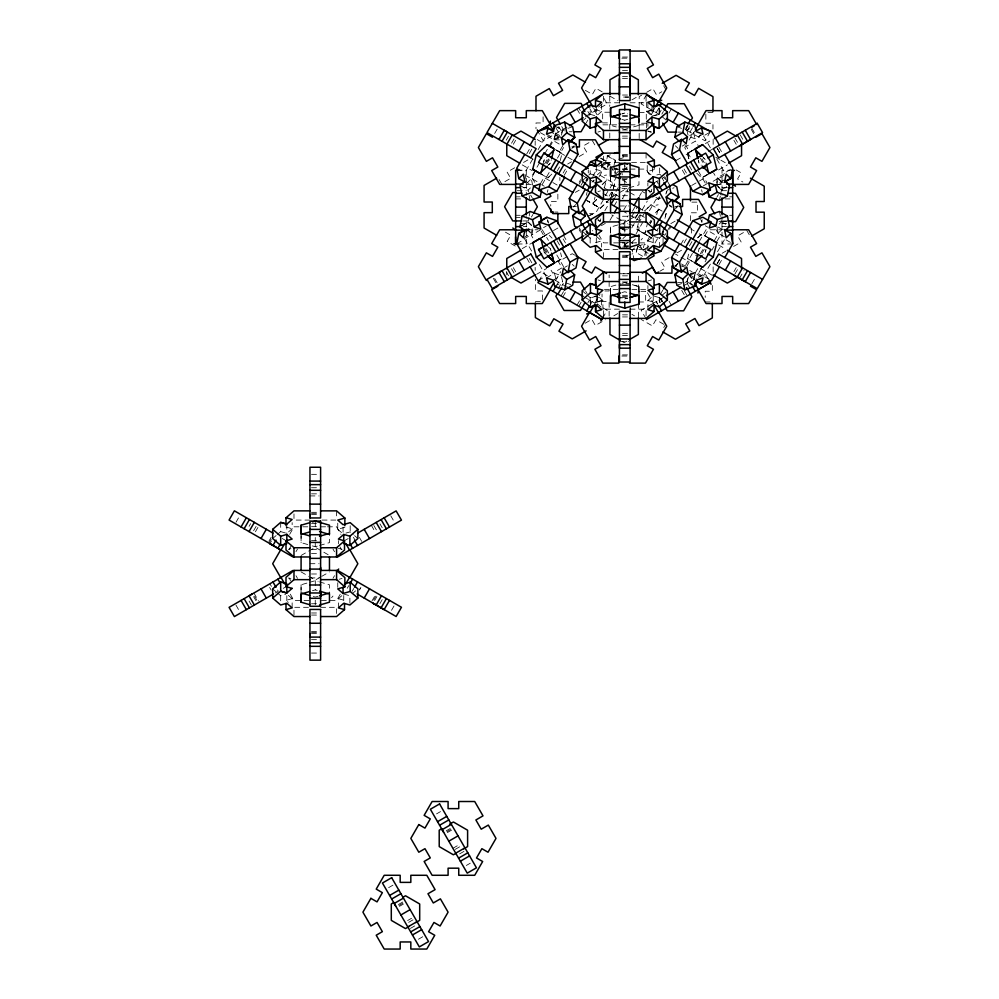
<?xml version="1.0" encoding="UTF-8"?>
<svg xmlns="http://www.w3.org/2000/svg" width="999" height="999" viewBox="0 0 999 999"><rect width="100%" height="100%" fill="white"/><g stroke="black" fill="none" stroke-linecap="round" stroke-linejoin="round"><path stroke-width="0.75" stroke-dasharray="5 3.75" d="M535.177 145.292L535.177 140.822M610.576 294.83L610.589 286.626L620.529 283.753M610.564 118.494L610.551 125.325L616.246 126.96M638.96 117.133L638.948 125.337L629.008 128.197M638.973 293.456L638.985 286.638L631.88 284.578L638.985 286.638L638.985 294.817M713.149 271.89L713.149 265.934M521.428 225.687L528.084 221.84L528.933 217.395M529.22 215.909L530.082 211.463M523.376 237.799L531.368 233.192L532.692 226.273M524.025 238.898L532.017 234.29L533.079 228.759M716.458 183.204L717.519 177.672L725.511 173.064M716.845 185.677L718.169 178.759L726.161 174.151M719.455 200.487L720.316 196.041M720.604 194.568L721.453 190.122L726.773 187.038M637.374 247.54L636.201 252.535L631.917 254.021M544.28 159.503L543.568 162.375L544.268 159.515L546.403 157.455M547.215 135.964L553.871 139.81L555.656 132.617M546.515 134.078L554.495 138.699L556.031 132.48M550.486 163.087L548.351 165.147L550.486 163.112L551.198 160.227M572.664 126.723L562.312 130.307L560.526 137.5L552.547 132.892M547.327 192.245L547.952 189.76M561.463 135.152L562.687 130.182L557.367 127.11M560.239 160.539L562.025 153.359L556.106 149.95M586.326 195.267L587.05 192.407M609.927 199.076L600.362 208.279L593.256 204.183L595.029 197.015M603.009 163.037L605.694 162.113L607.23 155.894L610.352 154.82M601.835 164.335L605.831 162.949L607.617 155.769L615.596 160.377L614.885 163.249M600.961 158.067L608.94 162.687L607.167 169.867L600.511 166.034M604.432 187.687L606.568 179.083M600.174 221.328L600.786 218.843M613.985 165.472L615.222 160.502L625.199 157.055L622.539 155.507M614.547 183.691L612.774 190.871L614.547 183.691L599.475 174.987M640.409 215.01L636.863 229.358L643.943 233.466L646.078 231.418L643.968 233.454L636.863 229.37L651.947 238.074L644.842 233.978L648.401 219.618M651.198 191.733L651.81 189.248M648.176 253.309L642.794 250.2L644.33 243.981L648.376 246.328M655.906 197.29L658.566 198.826L659.802 193.856M659.465 196.778L658.753 199.663L656.093 198.114M656.73 214.598L658.154 208.866M665.883 194.018L666.508 191.533M666.483 193.032L667.195 190.16L674.05 187.787M695.504 263.212L687.524 258.591L688.935 252.859M676.872 285.239L686.85 281.78L688.386 275.574L695.042 273.264L703.021 277.872M701.585 222.203L702.21 219.718M702.322 275.999L695.666 272.153L689.01 274.463L687.225 281.643L695.217 286.263M698.338 251.736L699.05 248.851L701.186 246.803L699.05 248.863M693.506 279.47L695.042 273.264M693.88 279.345L695.666 272.153M705.257 252.447L705.968 249.575L705.269 252.435L703.134 254.495M235.976 522.277L239.772 515.696M249.088 526.336L250.612 523.701M253.621 530.719L256.668 525.449M255.419 531.755L258.479 526.485M494.655 133.491L497.839 128.022M268.856 541.271L271.141 537.312M268.968 543.094L271.253 539.135M269.917 543.631L271.441 540.996M506.243 140.185L508.528 136.226M511.538 143.244L514.585 137.974M513.324 144.268L515.609 140.322M289.635 534.365L293.981 526.81L308.504 526.81M289.111 549.462L292.145 544.193M295.991 551.66L297.515 549.025M526.785 153.796L530.581 147.215M529.32 153.571L532.33 148.227M532.742 158.991L524.75 172.827L525.899 178.759M538.061 149.775L546.053 135.939L538.061 131.331M539.485 162.887L531.493 176.723L535.302 183.304M544.805 153.671L548.439 147.377M549.163 146.116L552.797 139.835L560.014 139.835M534.802 172.128L531.256 178.284L540.471 183.604L544.018 177.46L557.854 185.439M549.825 146.828L553.371 140.684L562.599 146.004L559.04 152.148L572.877 160.14M544.517 164.036L548.014 158.042M546.241 163.274L549.288 158.004M547.152 163.799L549.438 159.852M542.27 184.415L549.812 171.353M557.43 158.167L563.573 147.527M557.067 171.291L560.876 164.698M586.301 122.727L587.787 120.142M531.418 217.058L532.904 214.485M563.099 173.077L565.409 169.081M564.185 175.387L568.731 167.482M333.004 578.309L334.528 575.674M340.209 594.293L336.576 600.586L321.216 600.586M579.133 182.268L580.644 179.633M579.245 184.091L580.756 181.456M347.24 588.274L348.763 585.639M581.118 185.165L585.689 177.26M585.839 180.869L587.362 178.234M586.301 181.131L587.812 178.496L585.789 177.273M586.75 181.393L588.274 178.759M352.21 591.146L353.733 588.511M592.769 176.336L597.127 168.781M538.723 281.306L543.294 273.401L549.438 276.948M599.113 176.636L603.471 169.093L610.739 169.093M646.465 94.68L641.146 103.908L662.849 116.446M653.121 110.827L654.645 108.192M555.581 280.507L560.664 271.703M651.261 114.773L653.446 111.001M605.369 195.654L608.403 190.384M603.371 199.775L595.379 213.599L589.572 213.599M610.139 188.037L616.683 176.723M372.04 600.836L375.836 594.255M373.676 600.024L375.961 596.078M374.613 600.574L376.898 596.615M556.855 284.74L558.366 282.105M656.206 112.6L660.002 106.006M609.203 196.116L611.475 192.158L623.051 198.838M557.991 288.923L561.038 283.654M658.89 114.148L661.163 110.202M611.888 197.665L614.16 193.706M604.87 210.702L608.503 204.408M616.008 191.421L618.181 187.65M561.825 285.951L563.324 283.366M661.875 114.111L663.398 111.463M379.907 603.621L382.192 599.675M614.872 197.627L616.395 194.992M561.026 295.941L564.048 290.659M614.135 205.994L617.182 200.724M562.812 296.965L566.62 290.384M669.03 112.987L671.316 109.028M609.952 220.342L612.862 215.309M622.539 198.539L628.346 188.486M391.508 610.327L394.555 605.057M623.801 209.815L628.371 201.91M623.064 224.563L628.146 215.759M639.285 196.478L641.458 192.707M577.01 305.17L580.806 298.576M632.429 211.276L635.476 206.006M578.808 306.206L581.093 302.26M631.917 216.259L637.275 207.055M685.826 127.947L687.349 125.312M685.526 129.533L687.811 125.574M685.751 129.545L687.986 125.662M635.027 218.044L636.55 215.409M635.476 218.306L637.762 214.36M587.912 302.685L589.435 300.05M687.287 130.544L689.572 126.598M631.78 227.909L636.863 219.106M642.182 209.89L647.265 201.086M637.237 219.33L641.046 212.737M590.596 304.233L592.12 301.598M689.984 132.105L694.517 124.176M645.267 211.663L639.934 220.879L624.375 211.9M594.88 303.184L599.962 294.393M686.201 145.005L684.752 147.527L690.784 157.967M689.11 139.985L692.744 133.691M693.056 133.878L694.58 131.244M636.126 233.778L642.669 222.465M649.437 210.727L655.981 199.4L660.314 199.4M649.4 222.902L650.948 220.217M698.888 137.238L700.411 134.603M649.675 236.601L646.066 242.869L630.094 242.869M602.609 318.194L607.18 310.289L601.023 306.743M710.351 131.568L705.032 140.797L683.328 128.259M658.329 227.984L656.83 230.644L653.696 228.921M655.007 242.994L659.365 235.452M663.236 230.831L661.725 233.454L663.748 234.69M662.175 233.729L663.698 231.094M670.142 226.036L664.822 235.252L662.749 234.053M669.53 229.196L671.053 226.561M680.806 244.48L684.59 237.887M684.128 242.882L686.438 238.886M662.774 290.172L659.04 296.628L662.025 301.798M716.907 197.128L718.393 194.555M689.422 245.941L692.469 240.672M685.526 265.334L692.432 253.359L698.363 256.793M699.263 241.533L706.043 229.782L722.015 229.782M687.15 265.734L689.273 262.038L675.449 254.058M700.249 253.946L703.296 248.689M701.835 253.521L705.731 246.578M663.748 327.56L665.159 325.1M714.235 240.834L717.07 235.914L707.854 230.594L704.295 236.738L699.275 233.841M701.473 268.144L698.563 273.177L689.859 273.177M705.094 261.863L706.555 259.34M711.875 250.125L714.048 246.353M716.957 241.321L719.867 236.288L715.334 228.459M703.483 276.011L711.475 262.188M717.519 251.711L724.787 239.136M717.145 263.699L720.217 258.391M717.207 263.736L720.242 258.466M718.955 264.747L721.99 259.478M733.928 271.641L736.213 267.682M734.952 273.988L737.999 268.719M739.497 278.359L744.055 270.454M751.847 283.741L755.806 276.948M331.593 597.689L332.967 596.053M641.071 239.96L642.457 238.324M626.885 247.153L624.213 245.617L627.859 242.045M526.748 183.204L531.368 178.759L526.036 175.687M530.082 200.487L528.084 190.122L532.692 185.677L531.368 178.759M572.315 147.565L574.15 145.779M571.803 148.514L573.938 146.453M592.007 182.168L594.143 180.107L589.885 184.203M573.089 207.105L575.911 204.483M602.122 184.728L607.454 179.595L602.135 184.715M616.196 173.439L618.331 171.391M623.913 170.105L627.122 167.033M622.589 171.865L627.197 167.42L624.537 165.884M585.264 199.588L600.362 208.279L607.804 201.111M651.061 204.77L644.667 210.926L651.061 204.77L662.15 211.164M626.573 235.152L622.827 238.674L622.227 235.252M624.213 245.617L628.833 241.184L632.817 243.494M631.793 242.432L635.489 238.873L636.288 243.032M675.774 207.842L677.909 205.782M634.203 260.602L632.205 250.225L636.813 245.791M675.524 208.616L678.284 205.944M675.599 265.497L677.734 263.449M675.386 266.171L678.146 263.511M719.455 211.463L721.453 221.84L716.845 226.273L718.169 233.192L726.161 237.799M718.169 233.192L722.789 228.759M582.18 121.229L590.159 114.311L590.159 105.095M602.335 103.771L595.491 109.703L601.635 111.476L601.635 102.26M601.635 111.476L596.316 116.084L590.159 114.311M582.18 180.807L590.159 173.888L590.159 169.281M597.377 174.738L601.635 171.054L601.635 161.826M272.69 538.523L276.111 535.564M277.26 534.577L280.682 531.605L280.682 522.39M280.682 531.605L286.825 533.379L292.145 528.771L292.145 522.627M647.864 250.162L647.864 240.934L652.147 237.225M659.377 247.29L659.377 238.074L665.072 233.129M647.901 309.702L647.901 300.474L653.221 295.866L659.377 297.64L667.357 290.721M338.374 607.879L338.374 598.663L342.669 594.942M352.172 593.818L355.594 590.859M541.908 237.437L547.827 234.016L552.085 238.112M707.629 174.525L701.71 177.947L696.378 172.815M566.957 127.135L543.294 140.797L537.962 131.568M585.464 116.446L607.18 103.908L601.848 94.68M631.905 99.875L638.349 96.154M514.685 167.77L507.142 172.128L510.689 178.284L501.461 183.604L497.914 177.46M523.563 162.425L528.721 159.44M641.683 95.167L639.185 96.616L639.185 106.781M646.69 92.283L652.946 88.674L656.505 94.818L661.813 91.746M579.17 156.506L586.713 152.148L583.166 146.004L592.382 140.684L595.928 146.828M567.632 164.061L571.503 161.826M601.273 166.471L608.391 162.362L609.902 164.972M575.362 192.37L579.233 190.135M676.872 126.723L686.85 130.182L694.829 125.562M520.017 226.848L528.009 222.24L533.341 227.372M524.712 230.894L531.368 227.048M689.722 135.627L696.365 131.781M525.362 231.98L532.017 228.134M682.142 146.141L684.802 144.605M686.85 130.182L688.386 136.388L695.042 138.699L703.021 134.078M543.556 227.622L546.216 226.086M516.77 243.744L523.426 239.897M540.471 229.87L531.256 235.19L534.802 241.346M704.819 135.177L710.139 132.105M694.605 149.251L687.512 153.346L689.285 160.527L687.512 153.346L693.418 149.937M522.227 248.601L533.541 242.07M557.854 228.034L544.018 236.014L541.183 231.094M687.512 153.346L692.831 150.262M542.507 237.088L547.839 234.016L540.734 238.112M611.85 197.053L624.775 189.585L628.646 191.82L622.489 191.783M676.073 160.502L681.106 157.592M686.126 154.695L689.897 152.51L686.35 146.366L695.579 141.046L699.125 147.19M705.406 143.556L712.961 139.211M653.733 183.104L657.742 180.794M708.403 151.548L715.009 147.64M584.74 235.24L592.732 230.619M601.386 225.624L605.319 223.351M556.118 262.025L562.025 258.616L560.614 252.872M555.369 262.462L562.025 258.604L554.932 262.712M628.621 220.142L624.75 222.377L611.863 214.935M629.919 219.393L637.674 214.922M707.03 174.875L701.698 177.934L708.803 173.851M536.625 274.263L546.678 268.456M691.733 185.439L704.295 178.172L707.142 183.092M718.556 169.955L727.359 164.872M538.061 280.632L546.053 276.011L538.061 262.188M726.111 172.053L732.766 168.219M703.321 185.864L707.317 183.566M713.124 181.281L717.07 178.996L713.523 172.852M546.515 277.872L554.495 273.264L561.151 275.574L562.687 281.78L572.664 285.239M564.735 267.357L567.395 265.821M724.175 179.97L716.196 184.59L721.528 189.723L729.52 185.115M553.171 280.182L561.151 275.574M718.169 184.915L724.824 181.069M554.707 286.388L562.687 281.78M670.816 223.626L675.986 220.642M648.813 246.578L642.669 250.125L640.009 245.517M677.247 252.697L683.716 248.963M669.155 257.68L661.613 262.038L665.159 268.194L659.889 271.228M585.189 323.214L591.82 319.38L595.367 325.524L605.382 319.742M613.836 315.809L617.707 313.574M733.641 246.416L741.183 242.058L737.637 235.914L746.852 230.594L750.411 236.738M722.177 253.259L726.048 251.024M652.21 303.896L641.146 310.289L645.716 318.194M652.672 303.634L664.21 296.965M683.328 285.939L705.032 273.401L709.602 281.306M344.193 540.796L348.239 538.548M275.237 592.994L278.309 591.221L276.785 588.586M283.279 588.349L286.351 586.575M320.454 577.11L315.297 580.082L310.127 577.11M321.74 576.361L329.47 571.903M436.538 813.885L440.497 811.6M446.291 830.768L450.249 828.496M446.84 831.717L450.786 829.432M447.34 832.592L452.609 829.545M452.909 848.313L459.49 844.492M388.623 887.649L393.893 884.615M455.257 849.35L460.527 846.303M459.64 853.883L464.91 850.836M398.376 904.545L403.646 901.498M466.333 865.471L470.279 863.198M398.926 905.481L402.872 903.196M399.425 906.355L403.384 904.083M407.617 920.541L411.576 918.281M408.666 922.352L413.936 919.305M410.402 928.408L415.671 925.374M418.419 939.247L423.688 936.2M626.735 341.159L624.15 342.645L621.578 341.159M301.086 555.481L315.297 547.302L329.47 555.481M554.495 138.699L561.151 136.388L553.171 131.781M553.871 139.81L559.203 137.962M598.576 166.271L608.94 162.687M590.084 215.122L592.744 214.198M587.474 216.084L592.794 214.236M658.566 198.826L661.251 197.902M637.674 246.291L644.392 244.018M630.494 254.508L626.211 255.994L625.649 253.034M642.856 250.225L647.127 248.751M624.787 298.926L627.622 298.102L624.762 298.926L621.927 298.102M624.775 113.037L621.927 113.861L624.75 113.024L627.609 113.861M646.628 102.273L646.628 111.501L653.746 109.44M647.901 102.26L647.901 111.476L654.045 109.703M624.75 120.217L627.609 119.38M651.96 116.109L659.065 114.048L659.065 104.833M597.951 132.043L600.399 131.344M654.457 115.734L659.377 114.311L667.357 121.229M624.75 129.433L627.609 128.609M647.24 165.447L647.24 171.591L654.357 169.543M621.915 178.958L624.75 179.783L627.597 178.958M597.951 191.621L600.399 190.909M656.83 174.975L659.677 174.151L667.357 180.807M621.915 188.187L624.75 188.998L627.597 188.187M629.008 187.775L638.96 184.902L638.96 176.711M610.551 233.204L610.551 227.06L617.657 225.012M619.08 224.6L624.775 222.964L627.609 223.776M586.738 235.102L590.159 238.074L593.856 237M595.491 242.682L601.635 240.909L601.635 247.053M621.927 283.354L624.787 282.53L630.469 284.166M586.738 294.68L590.159 297.64L596.316 295.866L601.635 300.474L601.635 309.702M647.901 280.981L651.585 279.907M602.909 309.678L602.909 300.462L597.577 295.854L590.471 297.902L590.471 307.13M621.927 292.57L624.787 291.745L627.622 292.57M601.635 300.474L595.491 302.247L602.372 308.216M595.791 302.522L602.909 300.462M337.749 523.164L337.749 529.32L344.867 527.26M288.461 549.338L290.921 548.638M345.916 533.104L350.187 531.868L353.484 534.727M312.425 545.904L315.259 546.728L318.107 545.904M319.53 545.491L329.47 542.619L329.47 533.404M301.061 592.469L301.061 584.79L308.179 582.729M309.59 582.317L315.284 580.681L318.119 581.505M277.26 592.832L280.682 595.791L285.589 594.368M339.173 579.258L342.02 578.433M312.437 590.721L315.284 589.897L318.119 590.721M292.145 607.854L292.145 598.626L286.001 600.399L288.286 602.385M318.107 596.253L315.259 597.077L312.425 596.253M604.432 175.399L606.53 175.037M656.018 205.195L658.129 204.82M622.489 57.043L628.571 57.043M621.878 58.167L627.959 58.167M622.489 70.43L630.094 70.43M622.489 76.548L628.571 76.548M622.489 78.621L628.571 78.621M622.489 95.03L628.571 95.03M619.442 102.785L603.471 102.785L603.471 93.569M630.094 102.785L646.066 102.785L646.066 93.569M609.765 112.225L602.659 112.225L602.659 122.877L609.765 122.877L609.765 138.849M639.185 112.587L646.291 112.587L646.291 123.239L639.185 123.239L639.185 137.75M712.961 112.587L705.856 112.587L705.856 123.239L712.961 123.239L712.961 129.046M622.489 115.497L628.571 115.497M622.489 116.621L628.571 116.621M602.872 124.838L619.442 124.838M630.094 124.838L645.454 124.838M622.489 130.007L628.571 130.007M569.155 131.756L572.14 131.756M622.427 136.126L628.571 136.126M622.489 138.212L630.094 138.199M571.753 146.928L574.812 146.928M622.489 154.595L628.571 154.595M622.489 155.607L628.571 155.607M622.489 156.693L628.571 156.693M619.442 162.362L603.471 162.362L603.471 156.219M631.543 162.362L646.066 162.362M622.489 168.931L628.571 168.931M612.187 169.093L619.442 169.093M630.094 169.093L646.066 169.093L649.837 175.624M622.489 169.455L628.571 169.455M517.182 170.217L526.298 170.217L526.298 181.568M732.667 170.217L722.015 170.217L722.015 195.28M622.489 178.784L628.571 178.784M526.298 184.415L532.105 184.415M716.208 184.415L722.015 184.415M622.489 186.476L628.571 186.476M722.015 187.6L726.585 187.6M517.182 190.709L526.298 190.709M722.015 190.697L726.585 190.697M622.489 195.692L628.571 195.692M515.659 196.853L520.217 196.815M729.62 196.815L732.667 196.815M515.659 198.901L523.264 198.913M725.062 198.901L732.667 198.901M691.895 202.135L697.564 202.135L697.564 212.787L690.471 212.787L690.471 221.491M619.442 205.994L628.571 205.969M573.326 206.506L576.373 206.506M674.937 206.506L677.996 206.506M555.019 212.063L557.854 212.063M515.659 215.297L520.217 215.285M729.62 215.297L732.667 215.297M622.489 216.259L628.571 216.259M515.659 217.382L520.217 217.382M619.442 220.18L628.571 220.18M523.214 220.929L527.697 220.929M722.015 220.929L726.585 220.929M722.015 221.453L726.585 221.453M719.13 221.653L726.598 221.653M520.217 223.501L526.298 223.501M722.015 223.489L726.585 223.489M523.264 226.598L526.298 226.598M722.015 226.598L726.585 226.573M619.442 228.671L628.571 228.671M622.489 229.108L628.571 229.108M526.298 229.782L537.924 229.782M619.442 242.495L628.571 242.495M607.829 242.869L603.471 242.869L599.113 235.314M613.636 242.869L619.442 242.869M622.489 243.019L628.571 243.019M517.182 243.981L526.298 243.981L526.298 216.658M732.667 243.981L722.015 243.981L722.015 216.646M622.489 247.128L628.571 247.128M617.994 249.6L603.471 249.6L603.471 258.816M630.094 249.6L646.066 249.6L646.066 255.744M622.489 255.269L628.571 255.269M622.489 256.356L628.571 256.356M622.489 257.355L628.571 257.367M671.952 266.071L682.592 266.071M622.489 275.836L628.633 275.836M622.489 281.955L628.571 281.955M677.672 282.43L682.142 282.43M604.407 289.36L618.231 289.36M631.892 289.36L645.454 289.36L653.446 303.184M604.882 290.959L609.14 290.959L609.14 274.987M622.489 295.342L628.571 295.342M622.489 296.453L628.571 296.453M621.278 297.577L628.883 297.577M535.364 301.611L542.469 301.611L542.469 290.959L535.364 290.959L535.364 279.345M638.561 301.973L645.654 301.973L645.654 291.321L638.561 291.321L638.561 275.349M705.232 301.973L712.324 301.973M619.442 309.166L603.471 309.166L603.471 318.394M630.094 309.166L646.066 309.166L646.066 318.394M622.489 314.847L630.169 314.847M622.489 316.933L628.571 316.933M622.489 333.341L628.571 333.341M622.489 335.402L628.571 335.402M619.442 341.521L628.571 341.521M622.489 354.907L628.571 354.907M621.878 356.031L627.959 356.031M311.476 474.338L319.081 474.338M311.476 487.724L319.081 487.724M311.476 493.843L319.081 493.843M309.952 495.916L319.081 495.941M311.476 512.312L319.081 512.312M311.476 513.324L319.081 513.324M311.476 514.41L319.081 514.41M309.952 520.079L293.981 520.079L293.981 513.936M322.053 520.079L336.576 520.079M311.476 523.638L317.557 523.638M311.476 526.66L319.081 526.66M320.604 526.81L326.411 526.81M327.447 526.81L336.576 526.81L340.934 534.365M311.476 540.559L319.081 540.559M311.476 549.5L319.081 549.5M311.476 553.421L319.081 553.421M309.952 563.711L319.081 563.686M311.476 573.988L319.081 573.988M309.952 577.897L319.081 577.909M309.053 600.586L293.981 600.586L289.635 593.044M311.476 603.771L319.081 603.708M308.504 607.317L293.981 607.317L293.981 616.545M320.604 607.317L336.576 607.317L336.576 613.461M311.476 612.986L319.081 612.986M311.476 615.059L319.081 615.084M311.476 631.455L319.081 631.455M311.476 632.467L319.081 632.467M311.476 633.553L319.081 633.553M311.476 639.66L319.081 639.66M311.476 653.059L319.081 653.059M678.296 132.118L681.281 132.118M621.915 119.393L624.775 120.205M647.901 130.981L651.585 132.043M648.051 131.381L650.898 132.205M621.915 128.609L624.775 129.42M595.491 169.281L601.635 171.054M590.159 173.888L596.316 175.662M647.864 190.584L651.548 191.658M610.551 176.711L610.564 184.902L620.491 187.775M629.033 224.188L638.96 227.06L638.96 235.252M597.951 220.342L600.399 221.054M654.457 236.651L659.377 238.074M647.864 240.934L654.008 242.72M624.762 282.53L630.456 284.178M597.951 279.907L600.399 280.619M647.901 300.474L654.045 302.247M286.001 526.997L292.145 528.771M338.374 548.314L342.07 549.375M301.074 535.801L301.086 542.632L311.014 545.491M319.543 581.918L329.47 584.79L329.47 592.969M288.461 578.059L290.921 578.771M343.743 594.018L349.887 595.791L349.887 605.019M338.374 598.663L344.518 600.436M593.256 204.196L600.362 208.279M609.964 96.154L617.719 100.612M715.734 157.218L719.605 159.453M720.891 160.19L727.347 163.911M602.222 91.896L595.928 88.262L592.382 94.418L583.166 89.086M736.113 169.93L741.121 172.815L737.574 178.958L742.881 182.03M607.23 155.894L615.222 160.502M721.453 221.84L729.445 226.448M554.32 125.699L562.312 130.307M600.524 158.217L608.516 162.825L606.98 169.043L598.988 164.435M605.694 162.113L611.013 165.185M615.933 168.019L618.593 169.555M718.169 227.048L724.824 230.894M605.831 162.949L609.827 165.26M617.794 169.855L613.798 167.557L614.86 173.089M668.868 204.77L671.528 206.306M705.282 225.749L707.941 227.285M669.38 205.794L672.04 207.33M622.539 180.107L626.535 182.405M642.182 191.446L644.855 192.982M726.111 239.897L732.766 243.744M555.369 149.513L562.012 153.371L554.92 149.263M708.815 238.087L701.723 234.003L696.39 239.123L701.723 234.003L707.629 237.412M537.25 139.573L544.792 143.931M690.471 228.759L694.243 230.931M718.556 244.967L726.098 249.325M582.604 175.487L596.253 183.366M603.945 187.812L607.779 190.022M638.611 207.817L644.23 211.076M603.021 193.419L608.341 196.516M640.396 215.022L644.405 217.32M606.156 201.386L608.204 202.56M653.284 228.584L657.742 231.169M529.12 156.993L533.116 159.303M540.721 173.863L547.814 177.959L552.072 173.863L547.814 177.959L541.908 174.55M522.227 164.872L532.28 170.679M712.324 275.349L698.501 267.37L694.942 273.514L689.685 270.467M516.77 168.219L523.426 172.053M620.891 228.334L627.547 232.168M704.819 276.785L710.139 279.857M681.468 263.961L685.451 266.258M541.595 184.678L544.255 186.214M682.142 265.821L684.802 267.357M689.01 274.463L696.99 279.071M524.712 181.069L531.368 184.915M689.722 276.336L696.365 280.182M520.092 185.502L528.084 190.122M628.209 247.927L632.205 250.225M686.85 281.78L692.17 284.852M574.762 255.145L572.252 253.696L558.416 261.676L561.975 267.832L552.747 273.152L549.2 267.008M505.444 232.168L510.751 235.227L507.205 241.383L515.959 246.441M663.848 324.338L655.943 319.78L652.397 325.924L641.071 319.393M631.905 314.323L634.477 315.809M554.807 280.057L566.333 286.701M584.14 296.99L595.192 303.371M282.28 538.486L286.301 540.796M301.086 571.903L308.828 576.361M629.932 192.57L636.388 196.303M644.842 233.966L651.935 238.074M687.524 258.591L694.617 262.7M647.901 111.476L653.221 116.084M646.628 111.501L650.886 115.185M647.24 171.591L652.559 176.199M596.316 236.301L601.635 240.909M582.18 231.156L585.601 234.116M582.18 290.721L585.601 293.694M354.583 535.676L357.867 538.523M337.749 529.32L343.069 533.928L343.069 524.7M292.145 598.626L286.825 594.018L286.825 603.234M272.69 588.873L276.111 591.845M705.257 159.49L703.121 157.442L705.257 159.515L705.968 162.375M543.219 248.152L544.28 252.472L546.416 254.52M717.519 177.672L722.864 182.805M718.169 178.759L722.789 183.204M699.05 163.099L698.338 160.227L699.038 163.074L701.173 165.147M675.386 145.779L678.146 148.451M717.769 186.563L721.453 190.122M528.084 221.84L531.768 225.387M572.315 264.398L574.15 266.171M548.364 246.815L550.499 248.876L551.211 251.748L550.486 248.863M526.748 228.759L531.368 233.192M526.673 229.158L532.017 234.29M544.28 252.447L546.403 254.495M751.847 128.222L754.882 133.491M751.236 129.333L754.282 134.603M740.247 134.915L744.817 142.82M734.952 137.974L737.999 143.244M733.928 140.322L736.213 144.268M718.955 147.215L721.99 152.485M717.207 148.227L720.242 153.496M717.107 148.202L720.192 153.521M703.483 135.939L711.475 149.775M716.795 158.991L724.787 172.827M663.661 85.764L665.784 89.448M701.985 158.766L704.27 162.712M700.249 158.004L703.296 163.274M698.363 171.104L706.043 184.415M689.422 166.021L691.708 169.967M684.09 169.031L686.4 173.027M682.329 170.117L686.126 176.698M700.649 219.455L702.172 222.09M670.117 185.939L664.797 176.723L661.725 178.496L663.236 181.131M662.175 178.234L663.698 180.869M656.805 181.331L658.353 183.953M648.763 190.197L650.274 192.832M593.681 108.192L595.192 110.827M594.88 111.001L597.052 114.773M689.11 274.213L692.744 280.507M589.81 108.666L592.12 112.6M689.984 282.093L691.508 284.727M587.899 111.526L589.422 114.148M687.3 283.641L690.334 288.911M578.783 108.004L580.307 110.639M684.278 290.659L687.324 295.929M610.651 166.271L615.172 174.113M577.01 109.028L580.794 115.622M681.705 290.384L685.514 296.965M669.043 301.211L671.316 305.17M561.713 126.598L564.697 131.768M661.113 298.763L662.637 301.398M660.651 299.026L662.175 301.661M558.741 126.598L561.026 130.557M658.89 300.037L660.414 302.672M556.056 128.147L558.341 132.105M555.581 133.691L559.215 139.985M597.077 217.582L599.35 221.528M586.75 230.557L588.274 233.192M586.301 230.831L587.812 233.454M585.839 231.094L587.362 233.729M579.245 227.872L580.756 230.507M579.133 229.683L580.644 232.33M563.411 235.264L567.22 241.833M563.136 238.936L565.446 242.932M557.067 240.672L560.876 247.265M585.676 291.109L587.162 293.681M542.27 229.782L548.426 240.434M556.793 254.92L563.573 266.671M546.241 248.689L549.288 253.946M544.517 247.927L547.552 253.197M543.606 248.514L546.64 253.783M524.75 239.136L532.742 252.959M529.345 258.429L532.33 263.736M526.785 258.154L529.82 263.424M513.324 267.682L515.609 271.641M511.538 268.719L514.585 273.988M506.243 271.778L508.528 275.724M494.655 278.471L497.689 283.741M493.281 278.271L496.328 283.541M390.746 515.759L394.555 522.352M379.92 523.776L382.192 527.722M373.851 525.511L376.898 530.781M371.303 525.237L375.087 531.83M359.39 537.387L361.663 541.333M353.434 537.312L354.945 539.947M339.935 546.828L341.433 549.5M333.004 549.1L334.528 551.735M295.991 575.736L297.515 578.371M289.111 577.934L290.609 580.606M269.917 583.766L271.441 586.401M269.63 587.449L271.166 590.072M253.921 593.006L258.479 600.911M254.57 596.141L256.843 600.099M253.621 596.69L255.906 600.636M249.101 601.061L251.373 605.007M235.976 605.119L239.011 610.389M530.669 195.117L532.167 197.702M693.506 132.48L695.042 138.699M701.585 189.76L702.21 192.245M547.802 220.242L548.513 223.114M547.327 219.718L547.952 222.203M554.495 273.264L556.031 279.47M621.79 172.165L622.315 174.925M614.872 168.644L615.946 174.213M610.551 227.06L610.564 235.264M301.061 584.79L301.086 592.981M713.149 139.336L713.149 146.778M691.458 228.084L691.458 234.053M663.061 229.595L663.061 242.994M638.96 118.494L638.96 125.325L638.96 116.109M610.551 117.145L610.564 125.325L610.551 119.181M610.576 293.456L610.576 286.626L610.576 295.854M588.274 170.005L588.274 172.989M559.877 177.472L559.877 180.444M535.164 267.407L535.177 270.392M506.768 271.89L506.768 274.862M712.324 285.464L712.324 291.246L705.232 291.246L705.232 297.377M659.677 168.007L659.677 174.151M659.377 108.167L659.377 114.311M659.377 297.64L659.377 306.868M653.221 106.868L653.221 114.548M653.221 237.837L653.221 245.517M653.221 295.866L653.221 305.095M652.559 166.983L652.559 174.663M651.96 106.881L651.96 114.573M647.901 123.302L647.901 126.374M647.864 182.904L647.864 185.976M647.901 285.589L647.901 288.661M646.628 123.277L646.628 127.897M646.066 153.134L646.066 159.291M638.973 286.626L638.985 292.782M638.561 303.421L638.561 317.944M630.169 308.691L630.169 313.299M630.094 305.619L630.094 310.227M624.775 163.386L624.775 169.53M624.75 179.783L624.75 188.998M624.775 222.964L624.775 227.572M624.775 229.108L624.775 232.18M624.75 242.432L624.75 247.04M619.368 98.651L619.368 103.259M610.564 175.687L610.564 184.902M609.765 96.254L609.765 106.418M609.14 316.134L609.14 301.611L602.035 301.611L602.035 294.006M597.577 295.854L597.577 305.07M596.316 106.868L596.316 114.548M596.316 166.446L596.316 174.126M596.316 237.837L596.316 245.517M596.316 295.866L596.316 305.095M590.159 238.074L590.159 244.218M590.159 297.64L590.159 303.796M557.854 194.156L557.854 201.411L550.749 201.411L550.749 205.981M543.094 116.821L543.094 122.952L535.988 122.952L535.988 128.734M526.298 183.516L526.298 195.28M350.187 525.724L350.187 531.868M343.743 595.554L343.743 603.234M338.374 540.621L338.374 543.706M337.749 582.742L337.749 587.35M336.576 510.864L336.576 518.543M315.284 521.103L315.284 527.26M315.259 537.499L315.259 540.584M315.259 542.12L315.259 546.728M315.284 580.681L315.284 589.897M315.259 600.149L315.259 604.757M301.086 533.404L301.086 542.632M286.825 524.163L286.825 533.379M280.682 595.791L280.682 601.935M612.424 192.308L611.001 198.052L612.424 192.295M637.737 246.328L636.201 252.535L644.18 257.143L645.716 250.936L637.737 246.328M666.146 213.474L664.722 219.218L666.133 213.474M360.889 587.375L359.365 590.009L360.901 587.387M651.86 220.742L650.337 223.376L651.885 220.754M596.615 199.575L592.357 203.684L587.637 200.949L592.357 203.684L596.628 199.575M659.04 209.378L654.782 213.486L659.053 209.378M628.571 97.053L622.489 97.053L628.571 97.115M526.298 187.6L523.264 187.6L526.298 187.625M628.571 246.054L622.489 246.054L628.571 246.079M628.571 273.751L619.442 273.738L628.571 273.763M657.754 304.22L656.231 301.586L657.717 304.233"/><path stroke-width="1.5" d="M320.604 570.791L320.604 567.27M506.78 143.781L506.768 155.707L519.692 163.174M630.456 293.394L638.985 295.854L638.973 304.046L624.787 308.154L610.576 304.046L610.589 295.841L620.516 292.982M630.431 114.673L638.96 117.133L638.96 107.917L624.75 103.809L610.564 107.917L610.551 116.096L620.504 118.968M619.442 138.212L619.442 153.122L603.471 153.134L595.491 160.052L595.491 166.209M619.442 95.03L619.442 78.621M630.094 213.074L630.094 209.553M630.094 138.212L630.094 153.122L646.066 153.134L654.357 160.315L654.357 168.007M630.094 95.03L630.094 78.621M638.96 107.917L638.948 116.109L630.431 118.569M741.545 268.918L741.558 258.491L727.347 250.274M550.387 121.129L549.949 124.65L553.746 131.244M697.926 293.057L698.376 289.535L694.58 282.954M525.424 229.533L518.768 233.366L516.77 243.744L524.75 257.58M541.87 220.804L540.447 215.06L530.082 211.463L522.09 216.084L520.017 226.848L524.288 230.956M553.371 281.006L548.051 284.091L546.515 277.872L553.171 280.182L554.707 286.388L564.685 289.847L566.683 279.47L562.075 275.037L563.399 268.119L568.006 272.565L575.998 267.944L577.996 257.58L570.004 243.744L558.99 250.2M568.006 272.565L570.004 262.188L562.062 248.414M570.054 270.429L574.662 274.862L572.664 285.239L564.685 289.847M679.532 168.219L671.54 154.383L673.538 144.006L681.53 139.398L686.138 143.831L687.462 136.925L682.854 132.48L684.852 122.115L694.829 125.562L696.365 131.781L703.021 134.078L701.485 127.872L696.166 130.944M687.462 136.925L679.482 141.533L674.874 137.1L676.872 126.723L684.852 122.115M687.474 163.536L679.532 149.775L681.53 139.398M707.667 191.146L709.09 196.903L719.455 200.487L727.447 195.879L729.52 185.115L725.249 181.006M724.113 182.43L730.769 178.584L732.766 168.219L724.787 154.383M547.29 166.171L539.822 173.351L532.742 169.256L536.276 154.907L546.94 144.655L553.596 148.489M525.424 182.43L518.768 178.584L523.376 174.151L524.712 181.069L520.092 185.502L522.09 195.879L532.08 192.42L533.616 186.214L540.272 183.903L538.736 190.122L546.715 194.73L556.693 191.271L564.685 177.435M553.371 130.944L548.051 127.872L546.515 134.078L553.171 131.781L554.707 125.562M540.721 173.863L543.206 163.824M552.897 131.456L554.32 125.699L564.685 122.115L572.664 126.723L574.737 137.487L569.405 142.62M522.09 195.879L530.082 200.487L540.059 197.028L541.595 190.821L533.616 186.214M551.548 158.791L554.033 148.764L546.94 144.655M697.627 254.595L695.504 263.199L702.597 267.307L713.261 257.043L716.795 242.707L709.715 238.611L703.308 244.767M707.941 221.141L709.477 214.922L719.455 211.463L727.447 216.084L729.445 226.448L724.824 230.894L726.161 237.799L730.769 233.366L724.113 229.533M694.829 286.388L696.365 280.182L703.021 277.872L701.485 284.091L696.166 281.006M684.852 234.515L692.844 220.692L702.821 217.233L710.801 221.84L709.265 228.059L715.921 225.749L717.457 219.543L727.447 216.084M696.64 280.507L695.217 286.263L684.852 289.847L676.872 285.239L674.8 274.475L679.058 270.367M706.693 246.703L708.453 239.535M241.046 526.96L246.366 517.744M244.118 528.746L249.438 519.517M249.026 531.58L254.358 522.352M261.014 538.486L266.333 529.27M498.963 139.485L504.283 130.27L507.392 131.98M502.035 141.271L507.355 132.043M276.024 540.134L272.989 545.404L269.88 543.706L280.931 550.087L284.777 543.431M506.943 144.106L512.312 134.815M277.897 548.239L280.182 544.293M280.682 549.875L272.69 563.698L280.682 577.534M518.918 151.011L524.25 141.796M524.75 154.383L516.77 168.219L518.768 178.584M530.082 145.167L538.061 131.331L548.051 127.872M543.931 153.072L538.573 162.362L602.459 199.251M550.549 169.281L555.869 160.052M553.621 171.054L558.953 161.826M538.736 190.122L548.713 186.663L556.655 172.889M562.025 163.611L570.004 149.775L568.081 139.798L562.749 144.93L561.426 138.012L566.758 132.879L564.685 122.115M585.551 124.013L581.068 131.756L573.626 131.756M533.653 213.187L537.375 206.743L532.904 199.001M558.541 173.888L563.861 164.673M570.004 168.219L577.996 154.383L575.998 144.006L569.343 140.172M570.516 180.807L575.836 171.578M345.754 583.903L349.55 577.322M349.925 577.472L357.867 563.698L349.887 549.875M581.468 224.887L580.619 220.442L585.227 216.009L583.891 209.091L579.283 213.524L571.241 208.891L569.305 198.539L577.285 184.715M586.238 169.206L590.596 161.663L596.278 159.69M350.337 583.041L352.622 579.095M582.492 187.725L585.539 182.455M354.495 587.2L357.542 581.93M579.283 213.524L577.285 203.159L585.277 189.323M587.412 190.559L589.685 186.601M539.485 279.995L537.962 282.63L601.848 319.505L603.371 316.87M590.159 192.145L582.18 205.981L590.159 219.805M590.484 192.332L594.28 185.739M364.185 598.064L369.518 588.848M549.949 289.535L553.746 282.954M655.406 106.868L658.453 101.598L661.725 100.225M550.262 289.722L542.27 303.559L526.298 303.559L526.298 296.453L515.659 296.453L515.659 303.559L499.687 303.559L491.695 289.722L497.839 286.176M553.021 291.308L556.056 286.051M660.002 106.006L661.525 103.372M381.493 595.754L376.173 604.982L373.052 603.271L384.116 609.652L389.485 600.374M557.355 293.706L555.856 296.291L564.073 310.477L580.444 310.477L584.927 302.709M557.929 294.156L561.738 287.562M664.16 110.165L667.881 103.721L684.253 103.721L692.457 117.907L690.971 120.492M614.11 198.951L611.063 204.221L620.379 209.59M381.081 607.817L386.401 598.601M614.31 212.799L617.22 207.767M569.905 301.061L575.237 291.845M673.089 122.353L678.408 113.124M634.203 205.282L638.561 197.727M688.111 124.001L690.396 120.042M638.061 212.775L639.585 210.14M586.8 310.814L589.847 305.544M693.781 125.512L695.304 122.877M698.064 124.475L706.043 110.639L722.015 110.639L722.015 117.745L732.667 117.745L732.667 110.639L748.638 110.639L756.63 124.475M594.43 304.695L589.872 312.587L586.6 313.961M695.341 129.92L698.376 124.65M655.257 226.211L659.053 219.63M659.377 219.805L667.357 205.981L659.677 192.67L652.559 196.778M659.852 225.349L662.125 221.403M666.146 223.726L674.125 209.89L672.14 199.563L667.532 203.996L666.196 197.04L670.804 192.595L669.38 185.19M663.998 229.508L667.045 224.238M650.836 254.845L660.826 251.386L668.806 237.55M674.125 228.334L682.117 214.498L680.044 203.734L674.725 200.662M673.701 240.372L679.02 231.156M678.858 271.016L673.538 267.944L671.54 257.58L679.532 243.744M685.676 247.29L690.996 238.074M663.523 288.886L667.257 282.442L676.186 282.43M684.852 289.847L682.779 279.083L688.111 273.951L686.788 267.033L681.455 272.165L679.532 262.188L687.512 248.351M692.881 239.061L700.823 225.299L710.801 221.84M716.158 198.426L710.951 207.455L714.672 213.911M690.584 250.125L695.916 240.909M693.656 251.898L698.988 242.682M719.455 266.795L711.475 280.632L701.485 284.091M724.787 257.58L732.766 243.744L730.769 233.366M725.286 270.167L730.619 260.939M737.225 277.148L742.594 267.857M742.182 279.92L747.502 270.692M750.574 272.465L745.254 281.693L734.153 275.374M336.551 571.84L338.698 569.018M600.749 320.929L602.897 318.107M585.227 216.009L577.235 211.401L572.627 215.834L574.625 226.211L577.285 227.747M547.464 156.443L553.858 150.287M570.054 141.533L574.662 137.1M577.235 211.401L572.627 215.834L580.619 220.442M674.437 200.924L678.708 196.815M672.802 184.528L676.798 186.838L678.783 197.215L674.175 201.648L666.196 197.04M674.874 274.862L678.558 271.316M702.072 255.519L694.617 262.7L702.597 267.307M596.316 126.374L590.159 128.147L582.18 121.229L582.18 112.013L590.159 105.095L596.316 106.868L601.635 102.26L595.491 100.487L595.491 106.631M595.491 100.487L603.471 93.569L619.442 93.569M596.316 185.939L590.159 187.725L582.18 180.807L582.18 171.578L590.159 164.673L596.316 166.371L601.635 161.763M653.371 106.481L659.065 104.833L667.357 112.013L659.065 119.193L651.96 117.133L646.628 121.741L653.746 123.801L653.746 133.017M630.094 130.457L646.066 130.457L653.746 123.801M630.094 139.673L646.066 139.673L654.045 132.755L654.045 126.611M653.371 126.761L659.065 128.409L667.357 121.229L667.357 112.013M596.316 226.011L590.159 224.238L582.18 231.156L582.18 240.372L590.159 247.29L596.316 245.517L601.635 250.125L595.491 251.898L595.491 245.754M619.442 212.712L603.471 212.712L595.491 219.63L595.491 228.921M654.357 160.315L647.24 162.375L652.559 166.983L659.677 164.935L667.357 171.578L659.377 178.496L653.221 176.723L647.864 181.368L654.008 183.142L654.008 192.357L646.066 199.251L630.094 199.251M582.18 240.372L590.159 233.454L590.159 224.238M619.442 221.928L603.471 221.928L595.491 228.846L601.635 230.694M630.094 190.022L646.066 190.022L654.008 183.142M601.635 230.619L596.316 235.302L590.159 233.454L596.316 235.302L596.316 227.547M654.457 186.301L659.377 187.725L667.357 180.807L667.357 171.578M286.825 543.668L280.682 545.442L272.69 538.523L272.69 529.308L280.682 522.39L286.825 524.1L292.145 519.48L286.001 517.707L286.001 525.462M286.001 517.782L293.981 510.864L309.952 510.864M596.166 285.19L590.471 283.554L582.18 290.721L582.18 299.95L590.471 307.13L596.166 305.482M619.442 272.29L603.471 272.29L595.491 279.196L595.491 285.352M582.18 299.95L590.471 292.769L590.471 283.554M590.471 292.769L597.577 294.817L602.909 290.209L595.791 288.162L603.471 281.506L619.442 281.506M654.008 245.791L654.008 251.935L646.066 258.816L630.094 258.816M653.983 226.149L659.677 224.5L667.357 231.156L667.357 240.372L659.377 247.29L653.221 245.517L647.864 250.162L654.008 251.935M286.825 583.741L280.682 581.955L272.69 588.873L272.69 598.101L280.682 605.019L286.825 603.234L292.145 607.854L286.001 609.627L286.001 603.471M309.952 570.429L293.981 570.429L286.001 577.347L286.001 586.638L292.145 588.411M344.867 525.724L344.867 518.044L337.749 520.092L343.069 524.7L350.187 522.652L357.867 529.308L349.887 536.226L343.743 534.44L338.374 539.085L344.518 540.859L344.518 550.087L336.576 556.967L320.604 556.967M272.69 598.101L280.682 591.183L280.682 581.955M286.001 586.575L293.981 579.657L309.952 579.657M320.604 547.752L336.576 547.752L344.518 540.859M292.145 588.349L286.825 593.019L280.682 591.183L286.825 593.019L286.825 585.277M343.743 543.668L349.887 545.442L357.867 538.523L357.867 529.308M654.045 305.332L654.045 311.476L646.066 318.394L630.094 318.394M654.457 285.227L659.377 283.816L667.357 290.721L667.357 299.95L659.377 306.868L653.221 305.095L647.901 309.702L654.045 311.476M344.518 603.508L344.518 609.652L336.576 616.545L320.604 616.545M344.493 583.866L350.187 582.23L357.867 588.873L357.867 598.101L349.887 605.019L343.743 603.234L338.374 607.879L344.518 609.652M739.56 145.941L750.574 139.485L745.254 130.27M252.06 593.98L249.026 595.829L254.358 605.044M583.516 235.939L543.893 258.816L538.536 249.525L544.68 245.979M708.84 279.995L710.351 282.63L698.101 289.785L706.043 303.559L722.015 303.559L722.015 296.453L732.667 296.453L732.667 303.559L748.638 303.559L756.63 289.722L750.474 286.176M513.224 135.589L520.954 131.119L535.177 139.336M601.848 94.68L537.962 131.568L550.224 124.4L542.27 110.639L526.298 110.639L526.298 117.745L515.659 117.745L515.659 110.639L499.687 110.639L486.975 132.58L530.844 157.904L536.163 148.676L492.307 123.352M569.43 125.699L583.216 117.745M496.653 178.184L484.078 185.439L484.078 202.023L492.295 202.023L492.295 212.662L484.078 212.662L484.078 228.034L496.653 235.289M662.237 83.304L676.073 75.325L689.372 83.004L685.264 90.122L694.492 95.442L698.601 88.324L712.961 96.616L712.961 111.139M598.451 145.379L608.503 139.573M674.874 137.1L682.854 132.48M522.09 216.084L532.455 219.668L540.447 215.06M541.396 220.304L546.715 217.233L556.693 220.692L564.685 234.515M520.017 232.992L525.349 229.92M532.455 219.668L534.24 226.86L540.884 229.158L539.11 221.978L547.09 217.357M534.24 226.86L539.56 223.788M539.11 221.978L548.713 225.299L556.693 220.692M671.54 154.383L679.532 149.775M710.139 173.077L716.795 169.243L713.236 154.882L702.597 144.643L695.504 148.726L697.989 158.791L696.203 151.611M702.597 144.643L694.605 149.251L702.06 156.418L696.728 151.299M551.548 253.172L554.033 263.224L546.94 267.32L536.301 257.08L532.742 242.72L540.734 238.112L542.857 246.728M520.979 250.274L506.768 258.491L506.768 268.906M714.435 138.586L727.359 131.119L736.388 136.351M538.573 249.6L602.459 212.712M666.595 175.687L705.644 153.134L711.001 162.425L647.077 199.251M751.71 127.31L754.17 125.886M536.301 257.08L541.62 254.008M707.916 157.954L713.236 154.882M548.164 256.418L551.723 254.37M755.806 137.238L761.95 133.691L769.929 147.527L761.95 161.351L755.806 157.805L750.474 167.033L756.63 170.579L748.638 184.415L732.742 184.415L732.667 170.217L732.667 243.981M703.109 168.369L705.481 166.995M546.94 267.32L554.932 262.7M535.177 274.862L520.966 283.067L510.639 277.098M728.633 163.174L741.558 155.707L741.558 143.794M570.004 262.188L577.996 257.58M684.852 177.435L692.844 191.271L700.823 186.663L710.426 189.985L708.653 182.792L715.296 185.102L717.082 192.295L727.447 195.879M709.977 188.174L715.296 185.102M562.075 275.037L568.731 271.191M702.447 194.593L710.426 189.985M725.524 181.269L730.843 178.197M708.141 191.658L702.821 194.73L692.844 191.271M709.09 196.903L717.082 192.295M566.683 279.47L574.662 274.862M699.138 216.82L706.243 212.712L698.563 199.4L682.592 199.4L682.592 206.506L679.532 206.506M642.332 273.177L652.397 267.37L655.943 273.514L658.578 271.99M586.088 330.894L572.252 338.873L558.941 331.193L563.049 324.076L553.833 318.756L549.725 325.874L535.364 317.582L535.364 303.059M751.66 236.014L764.235 228.759L764.235 212.175L756.018 212.175L756.018 201.523L764.235 201.523L764.235 186.164L750.411 178.172M666.433 295.692L681.081 287.237M646.465 319.505L710.351 282.63M737.674 277.11L727.359 283.067L713.149 274.862M292.957 570.466L229.071 607.355L234.39 616.57L273.439 594.03M357.542 533.179L396.128 510.901L401.461 520.117L337.575 557.005M437.537 821.69L446.753 816.37M439.597 825.249L448.813 819.929M441.783 828.72L439.198 830.206L439.223 846.603L453.396 854.794L455.981 853.308M449.538 824.237L453.421 822.002L467.607 830.206L467.607 846.59L463.736 848.825M442.145 829.682L451.373 824.35M448.801 841.195L458.017 835.876M455.719 853.183L464.935 847.851M389.622 895.454L398.838 890.134M458.591 858.153L467.807 852.821M391.683 899.013L400.899 893.693M460.364 861.225L469.58 855.893M393.868 902.484L391.283 903.983L391.308 920.379L405.482 928.571L409.365 926.323M402.922 897.264L405.507 895.778L419.692 903.983L419.692 920.354L415.821 922.601M394.23 903.446L403.459 898.126M400.886 914.972L410.102 909.639M407.804 926.947L417.02 921.627M410.676 931.917L419.892 926.597M412.45 934.989L421.665 929.669M620.292 73.789L609.964 79.733L609.964 94.655M532.742 242.72L539.847 238.624L547.302 245.804M716.795 169.243L709.69 173.327L702.247 166.159M629.32 339.672L638.361 334.465L638.361 318.044M614.36 153.421L617.22 152.435M641.333 258.129L634.203 260.602L630.207 258.304M630.469 297.29L637.562 295.229L630.456 297.277M582.18 112.013L590.159 118.931L596.316 117.145L601.635 121.766L595.491 123.539L595.491 132.755L603.471 139.673L619.442 139.673M654.045 106.631L654.045 100.487L647.901 102.26L653.221 106.868L659.377 105.095M613.398 116.321L620.504 114.273L610.564 117.133L610.564 107.917M610.551 176.711L610.551 167.495L624.775 163.386L627.609 164.211M582.18 171.578L590.159 178.496L596.316 176.723L601.635 181.331L595.491 183.104L595.491 192.332L603.471 199.251L619.442 199.251M611.975 176.299L620.504 173.838M630.431 178.147L638.96 175.674M620.504 233.416L610.551 236.288L610.564 244.48L620.491 247.352M630.094 212.712L646.066 212.712L654.357 219.892L654.357 229.108L647.24 231.169L652.559 235.776L659.677 233.729L667.357 240.372M630.431 237.712L638.96 235.252L638.96 244.468L630.431 246.94M590.159 306.868L596.316 305.095L601.635 309.702L595.491 311.476L595.491 305.332M619.442 285.052L630.094 285.052L630.169 272.29L646.066 272.29L654.045 279.196L654.045 288.424L647.901 290.197L653.221 294.805L659.377 293.032L667.357 299.95M301.061 534.428L301.061 525.212L309.59 522.752M312.437 521.928L315.284 521.103L329.47 525.212L329.47 534.428M272.69 529.308L280.682 536.226L286.825 534.44L292.145 539.06L286.001 540.834L286.001 550.049L293.981 556.967L309.952 556.967M302.485 534.028L309.59 531.967M319.53 536.276L329.47 533.404M309.59 591.545L301.061 594.005L301.086 602.197L309.59 604.657M320.604 570.429L336.576 570.429L344.867 577.609L344.867 586.838L337.749 588.886L343.069 593.493L350.187 591.445L357.867 598.101M319.53 595.841L329.47 592.969M319.53 605.069L329.47 602.197L329.47 594.005L319.543 591.133M629.482 51.074L645.454 51.074L653.446 64.898L647.29 68.444L652.622 77.672L658.766 74.126L666.758 87.949L658.803 101.723L646.465 94.68L710.351 131.568M619.442 63.786L630.094 63.786L630.169 76.548M619.442 67.333L630.094 67.333M619.442 73.002L630.169 73.002M619.442 86.838L630.094 86.838M630.094 93.569L646.066 93.569L654.045 100.487M619.442 123.352L630.094 123.352M619.442 126.898L630.094 126.898M595.491 123.539L603.471 130.457L619.368 130.457M619.442 132.58L630.094 132.58M619.442 146.403L630.094 146.403M576.348 146.928L579.408 146.928L579.408 139.835L595.379 139.835L603.071 153.134L595.953 157.243L597.477 159.877M518.693 170.217L515.659 170.217L515.659 243.981L518.693 243.981M619.442 171.666L630.094 171.666M619.442 176.985L630.094 176.985M515.659 184.041L523.264 184.041M726.585 184.041L732.667 184.041L735.489 186.189M515.659 184.415L499.687 184.415L491.695 170.579L497.839 167.033L492.519 157.805L486.376 161.351L478.384 147.527L486.376 133.691L492.519 137.238M619.442 184.678L630.094 184.678M515.659 187.6L520.217 187.6M728.109 187.6L732.667 187.6M595.491 183.104L603.471 190.022L619.442 190.022M515.759 192.545L512.774 192.545L504.582 206.743L512.774 220.929L521.74 220.929M515.659 193.269L521.74 193.269M728.109 193.269L735.551 193.269L743.743 207.455L735.551 221.653L731.068 221.653M619.368 200.649L630.094 200.649M571.803 206.506L568.768 206.506L568.768 213.599L552.797 213.599L544.805 199.775L550.948 196.229L549.438 193.594M515.659 207.093L526.298 207.093M722.015 207.093L732.667 207.093M619.368 211.288L630.094 211.363M553.596 212.063L550.749 212.063L550.749 209.016M728.109 220.929L732.667 220.929M630.094 221.928L646.066 221.928L654.357 229.108M515.659 226.598L520.217 226.598M728.109 226.598L732.667 226.598M619.442 227.26L630.094 227.26M515.584 229.782L499.687 229.782L491.695 243.619L497.839 247.165L492.519 256.381L486.376 252.834L478.384 266.671L486.376 280.507M732.667 229.782L748.638 229.782L756.63 243.619L750.474 247.165L755.806 256.381L761.95 252.834L769.929 266.671L757.23 288.599L713.373 263.274L718.693 254.058L762.549 279.383M523.264 230.145L515.659 230.145L512.824 228.009M725.062 230.145L732.667 230.145M619.442 234.428L630.094 234.428M619.442 235.252L630.094 235.252M619.442 240.572L630.094 240.572M619.442 258.816L603.471 258.816L595.491 251.898M619.442 265.547L630.094 265.547M619.442 279.383L630.094 279.383M630.169 281.506L646.066 281.506L654.045 288.424M619.442 288.599L630.094 288.599M619.368 302.435L630.094 302.435L630.094 251.723L619.442 251.723L619.368 302.435L619.368 295.342M619.442 318.394L603.471 318.394L595.491 311.476M619.442 325.125L630.094 325.125M619.368 338.961L630.094 338.961M630.094 344.63L619.442 344.63L619.442 348.176L630.094 348.176M629.482 363.124L645.454 363.124L653.446 349.3L647.29 345.741L652.622 336.526L658.766 340.072L666.758 326.236L658.766 312.412M309.952 481.081L320.604 481.081M309.952 484.627L320.604 484.627M309.952 490.297L320.604 490.297M309.952 504.133L320.604 504.133M320.604 510.864L336.576 510.864L344.867 518.044M309.952 517.957L320.604 517.957L320.604 467.245L309.952 467.245L309.952 517.957L309.877 514.41M309.952 529.395L320.604 529.395M309.952 534.715L320.604 534.715M309.952 542.395L320.604 542.395M286.001 540.834L293.981 547.752L309.952 547.752M309.877 558.366L320.604 558.366M309.952 569.093L320.604 569.093M320.604 579.657L336.576 579.657L344.867 586.838M309.952 584.989L320.604 584.989M309.952 592.969L320.604 592.969M309.952 598.301L320.604 598.301M309.952 616.545L293.981 616.545L286.001 609.627M309.952 623.276L320.604 623.276M320.604 637.1L309.952 637.1L309.877 633.553M309.952 642.782L320.604 642.782M309.877 646.328L320.604 646.328M676.798 132.118L667.856 132.105L662.649 123.089M573.014 282.08L580.456 282.08L584.927 289.822M732.105 170.167L734.452 170.454M513.873 243.731L517.395 244.181M653.221 126.374L659.377 128.147M630.444 165.022L638.96 167.495L638.96 176.711M595.491 159.99L601.635 161.826M630.444 174.251L637.549 176.299M590.159 164.673L596.316 166.446M620.491 178.559L610.564 175.687L610.551 167.495M630.444 233.816L638.96 236.288M620.491 238.124L610.564 235.264L610.564 244.48M590.159 283.816L595.079 285.227M612 295.229L620.529 297.702M319.543 531.555L328.059 534.028M280.682 522.39L286.825 524.163M309.59 535.864L301.086 533.404L301.061 525.212M301.086 592.981L309.59 595.441M701.485 127.872L711.475 131.331L719.455 145.167M548.051 284.091L538.061 280.632L530.082 266.795M550.087 156.618L543.893 153.134L582.941 175.687M601.848 319.505L589.522 312.475L581.568 326.236L589.56 340.072L595.704 336.526L601.023 345.741L594.88 349.3L602.872 363.124L618.843 363.124L618.843 356.031M629.333 74.525L638.349 79.733L638.349 94.655M666.433 118.506L679.745 126.186M585.451 82.218L572.877 74.962L558.516 83.242L562.624 90.36L553.409 95.692L549.3 88.574L535.988 96.254L535.988 110.777M639.185 139.211L653.021 147.19L656.568 141.046L665.784 146.366L662.237 152.51L676.073 160.502M670.804 192.595L678.783 197.215M709.477 214.922L717.457 219.543M566.758 132.879L574.737 137.487M672.14 199.563L680.132 204.171M547.664 128.009L552.996 131.081M568.081 139.798L576.073 144.405M709.265 221.903L715.921 225.749M561.426 138.012L566.745 141.084M570.004 149.775L577.996 154.383M590.596 161.663L595.916 164.735M674.125 209.89L682.117 214.498M692.844 220.692L700.823 225.299M574.088 160.327L588.274 168.519M677.272 219.905L690.172 227.347M708.815 238.099L716.795 242.707M629.607 202.635L640.347 208.828M647.077 212.712L710.963 249.6L705.606 258.891L666.595 236.276M536.276 154.907L541.595 157.979M707.941 253.971L713.261 257.043M553.583 171.116L564.647 177.497M532.742 169.256L539.398 173.089M548.713 186.663L556.693 191.271M569.305 198.539L577.285 203.159M654.17 247.54L660.826 251.386M671.54 257.58L679.532 262.188M681.468 270.105L688.111 273.951M673.463 267.557L681.455 272.165M696.54 280.881L701.872 283.953M674.8 274.475L682.779 279.083M532.08 192.42L540.059 197.028M576.023 255.869L586.088 261.676L582.529 267.832L591.758 273.152L595.304 267.008L606.618 273.539M662.874 331.98L675.449 339.235L689.797 330.944L685.689 323.826L694.917 318.506L699.025 325.624L712.324 317.944L712.324 303.421M567.245 287.237L583.216 296.453M620.279 340.409L609.964 334.465L609.964 318.044M272.989 533.116L234.39 510.826L229.071 520.054L292.957 556.93M337.575 570.404L401.461 607.28L396.128 616.508L357.08 593.955M664.347 245.23L675.961 251.948M559.877 184.915L572.777 192.37M730.769 178.584L726.161 174.151L724.824 181.069L729.445 185.502M520.092 226.448L524.712 230.894L523.376 237.799L518.768 233.366M742.182 132.043L747.502 141.271M737.262 134.877L742.632 144.168M725.286 141.796L730.619 151.011M693.656 160.052L698.988 169.281M690.584 161.826L695.916 171.054M692.844 172.827L700.823 186.663M685.676 164.673L690.996 173.888M673.701 171.578L679.02 180.807M663.998 182.455L667.045 187.725M659.852 186.601L662.125 190.559M655.257 185.739L659.053 192.332M589.872 101.598L592.919 106.868M589.56 101.786L581.568 87.949L589.56 74.126L595.704 77.672L601.023 68.444L594.88 64.898L602.872 51.074L618.843 51.074L618.843 58.167M586.8 103.372L589.085 107.33M692.257 286.051L695.304 291.308M582.567 105.931L581.068 103.347L564.672 103.359L556.493 117.545L560.214 124.001M581.893 106.206L584.927 111.476M686.588 287.562L691.832 296.653L683.641 310.826L667.245 310.839L665.759 308.254M652.609 253.159L654.133 255.794L647.989 259.34L655.981 273.177L671.952 273.177L671.952 266.071M569.905 113.124L575.237 122.353M673.089 291.845L678.408 301.061M663.398 302.709L666.433 307.979M553.021 122.877L555.294 126.836M658.478 305.544L661.525 310.814M653.883 304.695L658.453 312.587M590.484 219.63L594.28 226.211M587.412 221.403L589.685 225.349M582.492 224.238L585.539 229.508M570.516 231.156L575.836 240.372M558.541 238.074L563.861 247.29M548.713 225.299L556.693 239.136M553.621 240.909L558.953 250.125M550.549 242.682L555.869 251.898M518.918 260.939L524.25 270.167M506.905 267.794L512.275 277.073M507.355 279.92L502.035 270.692L498.963 272.465L504.283 281.693M384.153 517.807L389.485 527.035M381.081 519.58L386.401 528.808M376.173 522.427L381.493 531.643M364.185 529.333L369.518 538.561M354.495 540.209L357.542 545.479M350.337 544.355L352.622 548.314M345.754 543.493L349.55 550.087M280.969 577.385L284.777 583.965M277.897 579.158L280.182 583.104M272.989 581.992L276.024 587.262M261.014 588.911L266.333 598.126M244.118 598.663L249.438 607.879M241.009 600.374L246.366 609.652M441.883 829.22L443.593 832.329M393.968 902.996L395.679 906.105M709.665 281.019L711.038 284.29M537.287 129.907L538.199 132.08M706.318 163.799L708.803 173.851M707.941 190.821L709.477 197.028M551.923 254.62L553.683 261.788M540.059 214.922L541.595 221.141M515.584 236.888L515.659 243.981M610.551 197.79L610.564 212.7M722.015 197.877L722.015 214.785M690.471 186.164L690.471 200.799M659.677 224.5L659.677 233.729M659.377 178.496L659.377 187.725M659.377 283.816L659.377 293.032M659.065 119.193L659.065 128.409M653.221 176.723L653.221 182.867M653.221 288.661L653.221 294.805M652.559 229.633L652.559 235.776M651.96 117.133L651.96 124.825M646.066 130.457L646.066 139.673M646.066 190.022L646.066 199.251M646.066 212.712L646.066 221.928M646.066 272.29L646.066 281.506M638.96 197.79L638.96 212.687M638.973 294.817L638.973 304.046M624.75 103.809L624.75 109.952M624.787 301.998L624.787 308.154M618.231 293.469L618.231 297.577M610.576 294.83L610.576 304.046M603.471 130.457L603.471 139.673M603.471 190.022L603.471 199.251M603.471 212.712L603.471 221.928M603.471 272.29L603.471 281.506M597.577 288.674L597.577 294.817M596.316 117.145L596.316 124.838M596.316 176.723L596.316 182.867M595.791 278.933L595.791 288.162M595.791 305.594L595.791 311.738M590.159 118.931L590.159 128.147M590.159 178.496L590.159 187.725M557.854 213.386L557.854 223.676M526.298 197.877L526.298 214.785M350.187 582.23L350.187 591.445M349.887 536.226L349.887 545.442M343.743 534.44L343.743 540.596M343.069 587.35L343.069 593.493M336.576 547.752L336.576 556.967M336.576 570.429L336.576 579.657M329.47 556.98L329.47 570.404M321.216 592.37L321.216 596.478M301.086 556.98L301.086 570.404M301.086 594.517L301.086 602.197M293.981 547.752L293.981 556.967M293.981 570.429L293.981 579.657M286.825 534.44L286.825 540.596M280.682 536.226L280.682 545.442M370.904 898.338L362.912 912.162L370.904 925.998L377.048 922.452L382.367 931.667L376.223 935.214L384.203 949.05L400.174 949.05L400.174 941.957L410.826 941.957L410.826 949.05L426.798 949.05L434.74 935.289L428.596 931.73L433.966 922.452L440.109 925.998L448.089 912.162L440.409 898.863L433.291 902.971L427.972 893.743L435.089 889.634L426.798 875.286L410.826 875.286L410.826 882.379L400.174 882.379L400.174 875.286L384.203 875.286L376.223 889.11L382.367 892.656L377.048 901.885L370.904 898.338M418.806 824.562L410.826 838.398L418.806 852.222L424.962 848.675L430.282 857.904L424.138 861.45L432.117 875.286L448.089 875.286L448.089 868.181L458.741 868.181L458.741 875.286L474.712 875.286L482.654 861.513L476.511 857.966L481.88 848.675L488.024 852.222L496.003 838.398L488.324 825.087L481.206 829.195L475.886 819.979L483.004 815.871L474.712 801.51L458.741 801.51L458.741 808.616L448.089 808.616L448.089 801.51L432.117 801.51L424.138 815.346L430.282 818.893L424.962 828.109L418.806 824.562M530.844 254.058L486.975 279.383L492.307 288.599L536.163 263.274L530.844 254.058M757.23 123.352L713.373 148.676L718.693 157.904L762.549 132.58L757.23 123.352M439.585 803.933L430.357 809.252L467.245 873.138L476.461 867.819L439.585 803.933M391.67 877.696L382.442 883.029L419.33 946.915L428.546 941.582L391.67 877.696M630.094 49.95L619.442 49.95L619.442 100.599L630.094 100.599L630.094 49.95M630.169 109.528L619.442 109.528L619.442 160.24L630.094 160.24L630.094 109.528M630.094 163.374L619.442 163.374L619.442 248.564L630.094 248.564L630.094 163.374M630.094 311.363L619.442 311.363L619.442 362.013L630.094 362.013L630.094 311.363M320.604 521.103L309.952 521.103L309.952 606.281L320.604 606.281L320.604 521.103M320.604 609.44L309.952 609.44L309.952 660.152L320.604 660.152L320.604 609.44M553.871 261.688L547.477 255.544L553.871 261.688"/></g></svg>
